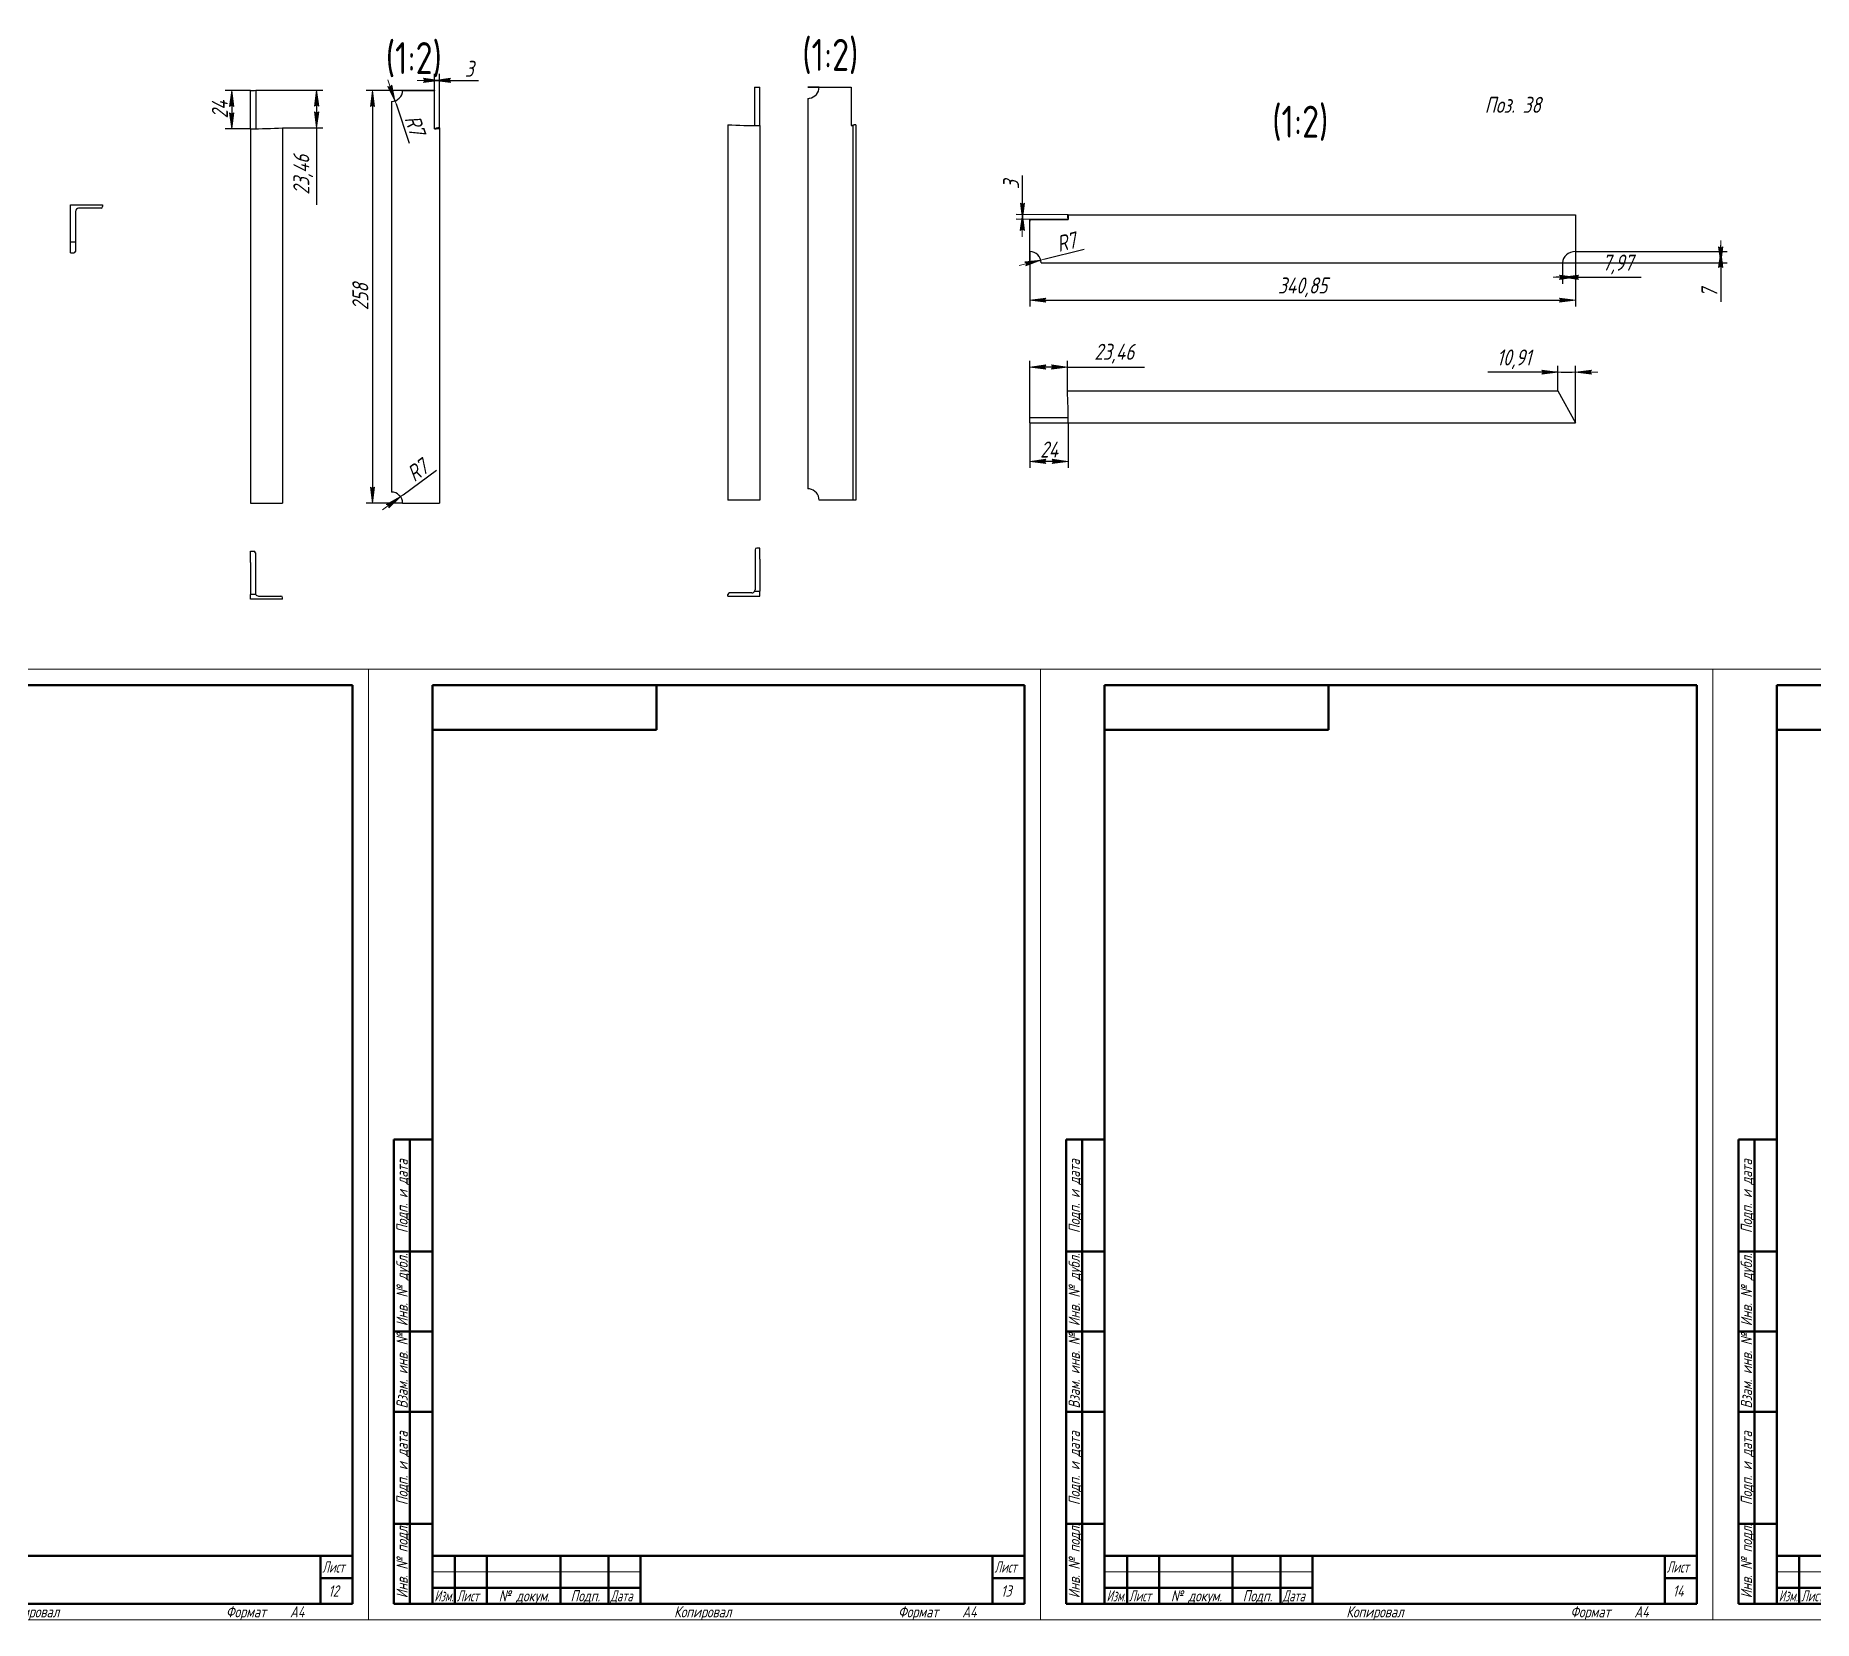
# Model space of a CAD drawing. Header units: millimetres. Extents: x 0 to 6300, y -537 to 1019.
# Drawn here: x 2626 to 3181, y 0 to 495 of the extents above; entities that cross this region are included whole.
import ezdxf

# ---------------------------------------------------------------- set-up
doc = ezdxf.new("R2010")
doc.units = ezdxf.units.MM
doc.linetypes.add('K5LT_BASIC', pattern=[0])
doc.linetypes.add('K5LT_THIN', pattern=[0])
doc.layers.add('Системный слой', color=7, linetype='Continuous')
doc.layers.add('Системный слой (1)', color=7, linetype='Continuous', true_color=0x909090)
doc.styles.add('KDIMTEXTSTYLE', font='GOST_AU.SHX', dxfattribs={"width": 0.96, "oblique": 15, "height": 5})
doc.styles.add('KTEXTSTYLE', font='GOST_AU.SHX', dxfattribs={"width": 0.96, "height": 5})
doc.dimstyles.new('KDIMSTYLE (0.50)', dxfattribs={"dimtxt": 5, "dimasz": 1, "dimexe": 2, "dimexo": 0, "dimgap": 1, "dimtad": 1, "dimlfac": 2, "dimtxsty": 'KDIMTEXTSTYLE', "dimsah": 1, "dimcen": 0, "dimdle": 1, "dimadec": 0, "dimazin": 0, "dimtfac": 0.667, "dimtmove": 0, "dimatfit": 3, "dimfxl": 1, "dimtvp": 1, "dimtolj": 1, "dimtzin": 0, "dimarcsym": 0})

# ---------------------------------------------------------------- blocks, each defined once
blk = doc.blocks.new('KDIMARROW_01')
at = {"layer": 'Системный слой'}
blk.add_hatch(color=0, dxfattribs=at).paths.add_polyline_path([(0, 0), (-5, 0.66), (-4.5, 0), (-5, -0.66)])
at = {"layer": 'Системный слой', "color": 0, "linetype": 'K5LT_THIN', "lineweight": 18}
for p, q in [((-4.5, 0), (-5, 0.66)), ((-5, 0.66), (0, 0)), ((0, 0), (-5, -0.66)), ((-5, -0.66), (-4.5, 0))]:
    blk.add_line(p, q, dxfattribs=at)
at = {"layer": 'Системный слой (1)', "color": 0, "linetype": 'K5LT_THIN', "lineweight": 18}
blk.add_line((0, 0), (-1, 0), dxfattribs=at)
blk = doc.blocks.new('D107')
at = {"color": 0, "lineweight": -2}
for p, q in [((2693.19, 477.81), (2685.29, 477.81)), ((2687.29, 476.81), (2687.29, 466.81)), ((2693.19, 465.81), (2685.29, 465.81))]:
    blk.add_line(p, q, dxfattribs=at)
at = {"layer": 'Defpoints', "color": 0}
for p in [(2693.19, 477.81), (2687.29, 465.81), (2693.19, 465.81)]:
    blk.add_point(p, dxfattribs=at)
at = {"color": 0, "lineweight": -2}
for p, rotation in [((2687.29, 477.81), 90), ((2687.29, 465.81), 270)]:
    blk.add_blockref('KDIMARROW_01', p, dxfattribs=dict(at, rotation=rotation))
at = {"color": 7, "insert": (2683.59, 471.81), "char_height": 5, "attachment_point": 5, "rotation": 90, "style": 'KDIMTEXTSTYLE'}
blk.add_mtext('\\A1;\\H5.0;\\W0.965;\\Q15;24', dxfattribs=at)
blk = doc.blocks.new('D108')
at = {"color": 0, "lineweight": -2}
for p, q in [((2694.82, 477.82), (2715.82, 477.82)), ((2713.82, 476.82), (2713.82, 467.09)), ((2703.19, 466.09), (2715.82, 466.09)), ((2713.82, 466.09), (2713.82, 442))]:
    blk.add_line(p, q, dxfattribs=at)
at = {"layer": 'Defpoints', "color": 0}
for p in [(2694.82, 477.82), (2703.19, 466.09), (2713.82, 466.09)]:
    blk.add_point(p, dxfattribs=at)
at = {"color": 0, "lineweight": -2}
for p, rotation in [((2713.82, 477.82), 90), ((2713.82, 466.09), 270)]:
    blk.add_blockref('KDIMARROW_01', p, dxfattribs=dict(at, rotation=rotation))
at = {"color": 7, "insert": (2709.63, 451.45), "char_height": 5, "attachment_point": 5, "rotation": 90, "style": 'KDIMTEXTSTYLE'}
blk.add_mtext('\\A1;\\H5.0;\\W0.965;\\Q15;23,46', dxfattribs=at)
blk = doc.blocks.new('D109')
at = {"color": 0, "lineweight": -2}
for p, q in [((2740.69, 477.81), (2729.29, 477.81)), ((2731.29, 476.81), (2731.29, 349.81)), ((2740.69, 348.81), (2729.29, 348.81))]:
    blk.add_line(p, q, dxfattribs=at)
at = {"layer": 'Defpoints', "color": 0}
for p in [(2740.69, 477.81), (2731.29, 348.81), (2740.69, 348.81)]:
    blk.add_point(p, dxfattribs=at)
at = {"color": 0, "lineweight": -2}
for p, rotation in [((2731.29, 477.81), 90), ((2731.29, 348.81), 270)]:
    blk.add_blockref('KDIMARROW_01', p, dxfattribs=dict(at, rotation=rotation))
at = {"color": 7, "insert": (2727.49, 413.31), "char_height": 5, "attachment_point": 5, "rotation": 90, "style": 'KDIMTEXTSTYLE'}
blk.add_mtext('\\A1;\\H5.0;\\W0.965;\\Q15;258', dxfattribs=at)
blk = doc.blocks.new('KDIMARROW_02')
at = {"layer": 'Системный слой'}
blk.add_hatch(color=0, dxfattribs=at).paths.add_polyline_path([(4.5, 0), (5, 0.66), (0, 0), (5, -0.66)])
at = {"layer": 'Системный слой', "color": 0, "linetype": 'K5LT_THIN', "lineweight": 18}
for p, q in [((5, 0.66), (0, 0)), ((0, 0), (5, -0.66)), ((0, 0), (7, 0)), ((4.5, 0), (5, 0.66)), ((5, -0.66), (4.5, 0))]:
    blk.add_line(p, q, dxfattribs=at)
at = {"layer": 'Системный слой (1)', "color": 0, "linetype": 'K5LT_THIN', "lineweight": 18}
blk.add_line((0, 0), (-1, 0), dxfattribs=at)
blk = doc.blocks.new('D110')
at = {"color": 0, "lineweight": -2}
for p, q in [((2737.19, 477.81), (2738.31, 474.5)), ((2738.63, 473.55), (2742.79, 461.28))]:
    blk.add_line(p, q, dxfattribs=at)
at = {"layer": 'Defpoints', "color": 0}
for p in [(2737.19, 477.81), (2738.31, 474.5)]:
    blk.add_point(p, dxfattribs=at)
at = {"color": 0, "lineweight": -2, "rotation": 108.7067044918255}
blk.add_blockref('KDIMARROW_02', (2738.31, 474.5), dxfattribs=at)
at = {"color": 7, "insert": (2744.54, 467.01), "char_height": 5, "attachment_point": 5, "rotation": 288.7067, "style": 'KDIMTEXTSTYLE'}
blk.add_mtext('\\A1;\\H5.0;\\W0.965;\\Q15;R7', dxfattribs=at)
blk = doc.blocks.new('D111')
at = {"color": 0, "lineweight": -2}
for p, q in [((2740.82, 351.46), (2751.28, 359.1)), ((2737.19, 348.81), (2740.02, 350.87))]:
    blk.add_line(p, q, dxfattribs=at)
at = {"layer": 'Defpoints', "color": 0}
for p in [(2740.02, 350.87), (2737.19, 348.81)]:
    blk.add_point(p, dxfattribs=at)
at = {"color": 0, "lineweight": -2, "rotation": 216.1289438408051}
blk.add_blockref('KDIMARROW_02', (2740.02, 350.87), dxfattribs=at)
at = {"color": 7, "insert": (2745.29, 359.06), "char_height": 5, "attachment_point": 5, "rotation": 36.1289, "style": 'KDIMTEXTSTYLE'}
blk.add_mtext('\\A1;\\H5.0;\\W0.965;\\Q15;R7', dxfattribs=at)
blk = doc.blocks.new('D112')
at = {"color": 0, "lineweight": -2}
for p, q in [((2749.69, 480.93), (2748.69, 480.93)), ((2750.69, 465.81), (2750.69, 482.93)), ((2752.19, 480.93), (2750.69, 480.93)), ((2752.19, 465.81), (2752.19, 482.93)), ((2752.19, 480.93), (2764.37, 480.93)), ((2753.19, 480.93), (2754.19, 480.93))]:
    blk.add_line(p, q, dxfattribs=at)
at = {"layer": 'Defpoints', "color": 0}
for p in [(2750.69, 480.93), (2750.69, 465.81), (2752.19, 465.81)]:
    blk.add_point(p, dxfattribs=at)
at = {"color": 0, "lineweight": -2, "rotation": 180}
blk.add_blockref('KDIMARROW_02', (2752.19, 480.93), dxfattribs=at)
at = {"color": 0, "lineweight": -2}
blk.add_blockref('KDIMARROW_02', (2750.69, 480.93), dxfattribs=at)
at = {"color": 7, "insert": (2761.48, 484.53), "char_height": 5, "attachment_point": 5, "style": 'KDIMTEXTSTYLE'}
blk.add_mtext('\\A1;\\H5.0;\\W0.965;\\Q15;3', dxfattribs=at)
blk = doc.blocks.new('D113')
at = {"color": 0, "lineweight": -2}
for p, q in [((2936.65, 375.59), (2936.65, 393.35)), ((2947.38, 391.35), (2937.65, 391.35)), ((2948.38, 383.96), (2948.38, 393.35)), ((2948.38, 391.35), (2972.47, 391.35))]:
    blk.add_line(p, q, dxfattribs=at)
at = {"layer": 'Defpoints', "color": 0}
for p in [(2936.65, 391.35), (2948.38, 383.96), (2936.65, 375.59)]:
    blk.add_point(p, dxfattribs=at)
at = {"color": 0, "lineweight": -2, "rotation": 180}
blk.add_blockref('KDIMARROW_01', (2936.65, 391.35), dxfattribs=at)
at = {"color": 0, "lineweight": -2}
blk.add_blockref('KDIMARROW_01', (2948.38, 391.35), dxfattribs=at)
at = {"color": 7, "insert": (2963.02, 395.54), "char_height": 5, "attachment_point": 5, "style": 'KDIMTEXTSTYLE'}
blk.add_mtext('\\A1;\\H5.0;\\W0.965;\\Q15;23,46', dxfattribs=at)
blk = doc.blocks.new('D114')
at = {"color": 0, "lineweight": -2}
for p, q in [((2936.66, 373.96), (2936.66, 359.9)), ((2948.66, 373.96), (2948.66, 359.9)), ((2947.66, 361.9), (2937.66, 361.9))]:
    blk.add_line(p, q, dxfattribs=at)
at = {"layer": 'Defpoints', "color": 0}
for p in [(2936.66, 373.96), (2948.66, 373.96), (2936.66, 361.9)]:
    blk.add_point(p, dxfattribs=at)
at = {"color": 0, "lineweight": -2, "rotation": 180}
blk.add_blockref('KDIMARROW_01', (2936.66, 361.9), dxfattribs=at)
at = {"color": 0, "lineweight": -2}
blk.add_blockref('KDIMARROW_01', (2948.66, 361.9), dxfattribs=at)
at = {"color": 7, "insert": (2942.66, 365.59), "char_height": 5, "attachment_point": 5, "style": 'KDIMTEXTSTYLE'}
blk.add_mtext('\\A1;\\H5.0;\\W0.965;\\Q15;24', dxfattribs=at)
blk = doc.blocks.new('D115')
at = {"color": 0, "lineweight": -2}
for p, q in [((3101.63, 389.77), (3079.76, 389.77)), ((3101.63, 383.96), (3101.63, 391.77)), ((3102.63, 389.77), (3106.09, 389.77)), ((3107.09, 373.96), (3107.09, 391.77))]:
    blk.add_line(p, q, dxfattribs=at)
at = {"layer": 'Defpoints', "color": 0}
for p in [(3107.09, 389.77), (3101.63, 383.96), (3107.09, 373.96)]:
    blk.add_point(p, dxfattribs=at)
at = {"color": 0, "lineweight": -2, "rotation": 180}
blk.add_blockref('KDIMARROW_02', (3101.63, 389.77), dxfattribs=at)
at = {"color": 0, "lineweight": -2}
blk.add_blockref('KDIMARROW_02', (3107.09, 389.77), dxfattribs=at)
at = {"color": 7, "insert": (3087.88, 393.77), "char_height": 5, "attachment_point": 5, "style": 'KDIMTEXTSTYLE'}
blk.add_mtext('\\A1;\\H5.0;\\W0.965;\\Q15;10,91', dxfattribs=at)
blk = doc.blocks.new('D116')
at = {"color": 0, "lineweight": -2}
for p, q in [((2936.66, 427.45), (2936.66, 410.26)), ((3107.09, 427.45), (3107.09, 410.26)), ((2937.66, 412.26), (3106.09, 412.26))]:
    blk.add_line(p, q, dxfattribs=at)
at = {"layer": 'Defpoints', "color": 0}
for p in [(2936.66, 427.45), (3107.09, 427.45), (3107.09, 412.26)]:
    blk.add_point(p, dxfattribs=at)
at = {"color": 0, "lineweight": -2, "rotation": 180}
blk.add_blockref('KDIMARROW_01', (2936.66, 412.26), dxfattribs=at)
at = {"color": 0, "lineweight": -2}
blk.add_blockref('KDIMARROW_01', (3107.09, 412.26), dxfattribs=at)
at = {"color": 7, "insert": (3021.87, 416.26), "char_height": 5, "attachment_point": 5, "style": 'KDIMTEXTSTYLE'}
blk.add_mtext('\\A1;\\H5.0;\\W0.965;\\Q15;340,85', dxfattribs=at)
blk = doc.blocks.new('D117')
at = {"color": 0, "lineweight": -2}
for p, q in [((2934.33, 439.02), (2934.39, 451.2)), ((2948.66, 438.95), (2932.33, 439.03)), ((2934.33, 439.02), (2934.33, 437.52)), ((2934.34, 440.02), (2934.34, 441.02)), ((2948.65, 437.45), (2932.33, 437.53)), ((2934.32, 436.52), (2934.32, 435.52))]:
    blk.add_line(p, q, dxfattribs=at)
at = {"layer": 'Defpoints', "color": 0}
for p in [(2948.66, 438.95), (2934.33, 437.52), (2948.65, 437.45)]:
    blk.add_point(p, dxfattribs=at)
at = {"color": 0, "lineweight": -2}
for p, rotation in [((2934.33, 437.52), 89.7182793045676), ((2934.33, 439.02), 269.7182793045675)]:
    blk.add_blockref('KDIMARROW_02', p, dxfattribs=dict(at, rotation=rotation))
at = {"color": 7, "insert": (2930.78, 448.33), "char_height": 5, "attachment_point": 5, "rotation": 89.7183, "style": 'KDIMTEXTSTYLE'}
blk.add_mtext('\\A1;\\H5.0;\\W0.965;\\Q15;3', dxfattribs=at)
blk = doc.blocks.new('D118')
at = {"color": 0, "lineweight": -2}
for p, q in [((2941.02, 425.05), (2953.58, 428.21)), ((2936.66, 423.95), (2940.05, 424.8))]:
    blk.add_line(p, q, dxfattribs=at)
at = {"layer": 'Defpoints', "color": 0}
for p in [(2936.66, 423.95), (2940.05, 424.8)]:
    blk.add_point(p, dxfattribs=at)
at = {"color": 0, "lineweight": -2, "rotation": 194.1428230196118}
blk.add_blockref('KDIMARROW_02', (2940.05, 424.8), dxfattribs=at)
at = {"color": 7, "insert": (2948.01, 430.42), "char_height": 5, "attachment_point": 5, "rotation": 14.1428, "style": 'KDIMTEXTSTYLE'}
blk.add_mtext('\\A1;\\H5.0;\\W0.965;\\Q15;R7', dxfattribs=at)
blk = doc.blocks.new('D119')
at = {"color": 0, "lineweight": -2}
for p, q in [((3103.1, 423.95), (3103.1, 417.41)), ((3107.09, 423.95), (3107.09, 417.41)), ((3102.1, 419.41), (3101.1, 419.41)), ((3103.1, 419.41), (3107.09, 419.41)), ((3107.09, 419.41), (3127.67, 419.41)), ((3108.09, 419.41), (3109.09, 419.41))]:
    blk.add_line(p, q, dxfattribs=at)
at = {"layer": 'Defpoints', "color": 0}
for p in [(3103.1, 423.95), (3107.09, 423.95), (3107.09, 419.41)]:
    blk.add_point(p, dxfattribs=at)
at = {"color": 0, "lineweight": -2, "rotation": 180}
blk.add_blockref('KDIMARROW_02', (3107.09, 419.41), dxfattribs=at)
at = {"color": 0, "lineweight": -2}
blk.add_blockref('KDIMARROW_02', (3103.1, 419.41), dxfattribs=at)
at = {"color": 7, "insert": (3120.27, 423.41), "char_height": 5, "attachment_point": 5, "style": 'KDIMTEXTSTYLE'}
blk.add_mtext('\\A1;\\H5.0;\\W0.965;\\Q15;7,97', dxfattribs=at)
blk = doc.blocks.new('D120')
at = {"color": 0, "lineweight": -2}
for p, q in [((3152.47, 428.45), (3152.47, 429.45)), ((3103.1, 423.95), (3154.47, 423.95)), ((3107.09, 427.45), (3154.47, 427.45)), ((3152.47, 427.45), (3152.47, 423.95)), ((3152.47, 423.95), (3152.47, 411.69)), ((3152.47, 422.95), (3152.47, 421.95))]:
    blk.add_line(p, q, dxfattribs=at)
at = {"layer": 'Defpoints', "color": 0}
for p in [(3103.1, 423.95), (3107.09, 427.45), (3152.47, 423.95)]:
    blk.add_point(p, dxfattribs=at)
at = {"color": 0, "lineweight": -2}
for p, rotation in [((3152.47, 423.95), 90), ((3152.47, 427.45), 270)]:
    blk.add_blockref('KDIMARROW_02', p, dxfattribs=dict(at, rotation=rotation))
at = {"color": 7, "insert": (3148.97, 414.45), "char_height": 5, "attachment_point": 5, "rotation": 90, "style": 'KDIMTEXTSTYLE'}
blk.add_mtext('\\A1;\\H5.0;\\W0.965;\\Q15;7', dxfattribs=at)
blk = doc.blocks.new('U15')
at = {"color": 7, "linetype": 'K5LT_THIN', "lineweight": 18}
for p, q in [((2520, 0), (2520, 297)), ((2520, 297), (2730, 297)), ((2730, 297), (2730, 0)), ((2540, 15), (2605, 15)), ((2730, 0), (2520, 0))]:
    blk.add_line(p, q, dxfattribs=at)
at = {"color": 5, "linetype": 'K5LT_BASIC', "lineweight": 60, "true_color": 0x0000ff}
for p, q in [((2540, 5), (2540, 292)), ((2540, 292), (2725, 292)), ((2610, 292), (2610, 278)), ((2725, 292), (2725, 5)), ((2610, 278), (2540, 278)), ((2528, 5), (2528, 150)), ((2540, 150), (2528, 150)), ((2533, 5), (2533, 150)), ((2540, 115), (2528, 115)), ((2540, 90), (2528, 90)), ((2540, 65), (2528, 65)), ((2540, 30), (2528, 30)), ((2540, 20), (2725, 20)), ((2540, 5), (2540, 20)), ((2547, 5), (2547, 20)), ((2557, 5), (2557, 20)), ((2580, 5), (2580, 20)), ((2595, 5), (2595, 20)), ((2605, 5), (2605, 20)), ((2715, 5), (2715, 20)), ((2715, 13), (2725, 13)), ((2540, 10), (2547, 10)), ((2547, 10), (2557, 10)), ((2557, 10), (2580, 10)), ((2580, 10), (2595, 10)), ((2595, 10), (2605, 10)), ((2540, 5), (2528, 5)), ((2725, 5), (2540, 5))]:
    blk.add_line(p, q, dxfattribs=at)
at = {"color": 7, "char_height": 2.5, "attachment_point": 1, "rotation": 90, "style": 'KTEXTSTYLE'}
for s, insert in [('\\H3.5;\\W0.965;\\Q15;\\Q15;Подп. и дата', (2528.77, 120.8)), ('\\H3.5;\\W0.965;\\Q15;\\Q15;Инв. № дубл.', (2528.77, 91.71)), ('\\H3.5;\\W0.965;\\Q15;\\Q15;Взам. инв. №', (2528.77, 65.98)), ('\\H3.5;\\W0.965;\\Q15;\\Q15;Подп. и дата', (2528.77, 35.8)), ('\\H3.5;\\W0.965;\\Q15;\\Q15;Инв. № подл.', (2528.77, 6.71))]:
    blk.add_mtext(s, dxfattribs=dict(at, insert=insert))
at = {"color": 7, "char_height": 2.5, "attachment_point": 1, "style": 'KTEXTSTYLE'}
for s, insert in [('\\H3.5;\\W0.965;\\Q15;\\Q15;\\W0.816;Лист', (2715.6, 18.23)), ('\\H3.5;\\W0.965;\\Q15;\\Q15;\\W0.797;Изм.', (2540.61, 9.23)), ('\\H3.5;\\W0.965;\\Q15;\\Q15;\\W0.816;Лист', (2547.6, 9.23)), ('\\H3.5;\\W0.965;\\Q15;\\Q15;№ докум.', (2560.72, 9.23)), ('\\H3.5;\\W0.965;\\Q15;\\Q15;Подп.', (2583.15, 9.23)), ('\\H3.5;\\W0.965;\\Q15;\\Q15;\\W0.816;Дата', (2595.6, 9.23)), ('\\H3.5;\\W0.965;\\Q15;\\Q15;12', (2717.51, 10.73)), ('\\H3.5;\\W0.965;\\Q15;\\Q15;Копировал', (2615.5, 4.23)), ('\\H3.5;\\W0.965;\\Q15;\\Q15;Формат', (2685.5, 4.23)), ('\\H3.5;\\W0.965;\\Q15;\\Q15;A4', (2705.5, 4.23))]:
    blk.add_mtext(s, dxfattribs=dict(at, insert=insert))
blk = doc.blocks.new('U16')
at = {"color": 7, "linetype": 'K5LT_THIN', "lineweight": 18}
for p, q in [((2730, 0), (2730, 297)), ((2730, 297), (2940, 297)), ((2940, 297), (2940, 0)), ((2750, 15), (2815, 15)), ((2940, 0), (2730, 0))]:
    blk.add_line(p, q, dxfattribs=at)
at = {"color": 5, "linetype": 'K5LT_BASIC', "lineweight": 60, "true_color": 0x0000ff}
for p, q in [((2750, 5), (2750, 292)), ((2750, 292), (2935, 292)), ((2820, 292), (2820, 278)), ((2935, 292), (2935, 5)), ((2820, 278), (2750, 278)), ((2738, 5), (2738, 150)), ((2750, 150), (2738, 150)), ((2743, 5), (2743, 150)), ((2750, 115), (2738, 115)), ((2750, 90), (2738, 90)), ((2750, 65), (2738, 65)), ((2750, 30), (2738, 30)), ((2750, 20), (2935, 20)), ((2750, 5), (2750, 20)), ((2757, 5), (2757, 20)), ((2767, 5), (2767, 20)), ((2790, 5), (2790, 20)), ((2805, 5), (2805, 20)), ((2815, 5), (2815, 20)), ((2925, 5), (2925, 20)), ((2925, 13), (2935, 13)), ((2750, 10), (2757, 10)), ((2757, 10), (2767, 10)), ((2767, 10), (2790, 10)), ((2790, 10), (2805, 10)), ((2805, 10), (2815, 10)), ((2750, 5), (2738, 5)), ((2935, 5), (2750, 5))]:
    blk.add_line(p, q, dxfattribs=at)
at = {"color": 7, "char_height": 2.5, "attachment_point": 1, "rotation": 90, "style": 'KTEXTSTYLE'}
for s, insert in [('\\H3.5;\\W0.965;\\Q15;\\Q15;Подп. и дата', (2738.77, 120.8)), ('\\H3.5;\\W0.965;\\Q15;\\Q15;Инв. № дубл.', (2738.77, 91.71)), ('\\H3.5;\\W0.965;\\Q15;\\Q15;Взам. инв. №', (2738.77, 65.98)), ('\\H3.5;\\W0.965;\\Q15;\\Q15;Подп. и дата', (2738.77, 35.8)), ('\\H3.5;\\W0.965;\\Q15;\\Q15;Инв. № подл.', (2738.77, 6.71))]:
    blk.add_mtext(s, dxfattribs=dict(at, insert=insert))
at = {"color": 7, "char_height": 2.5, "attachment_point": 1, "style": 'KTEXTSTYLE'}
for s, insert in [('\\H3.5;\\W0.965;\\Q15;\\Q15;\\W0.816;Лист', (2925.6, 18.23)), ('\\H3.5;\\W0.965;\\Q15;\\Q15;\\W0.797;Изм.', (2750.61, 9.23)), ('\\H3.5;\\W0.965;\\Q15;\\Q15;\\W0.816;Лист', (2757.6, 9.23)), ('\\H3.5;\\W0.965;\\Q15;\\Q15;№ докум.', (2770.72, 9.23)), ('\\H3.5;\\W0.965;\\Q15;\\Q15;Подп.', (2793.15, 9.23)), ('\\H3.5;\\W0.965;\\Q15;\\Q15;\\W0.816;Дата', (2805.6, 9.23)), ('\\H3.5;\\W0.965;\\Q15;\\Q15;13', (2927.65, 10.73)), ('\\H3.5;\\W0.965;\\Q15;\\Q15;Копировал', (2825.5, 4.23)), ('\\H3.5;\\W0.965;\\Q15;\\Q15;Формат', (2895.5, 4.23)), ('\\H3.5;\\W0.965;\\Q15;\\Q15;A4', (2915.5, 4.23))]:
    blk.add_mtext(s, dxfattribs=dict(at, insert=insert))
blk = doc.blocks.new('U17')
at = {"color": 7, "linetype": 'K5LT_THIN', "lineweight": 18}
for p, q in [((2940, 0), (2940, 297)), ((2940, 297), (3150, 297)), ((3150, 297), (3150, 0)), ((2960, 15), (3025, 15)), ((3150, 0), (2940, 0))]:
    blk.add_line(p, q, dxfattribs=at)
at = {"color": 5, "linetype": 'K5LT_BASIC', "lineweight": 60, "true_color": 0x0000ff}
for p, q in [((2960, 5), (2960, 292)), ((2960, 292), (3145, 292)), ((3030, 292), (3030, 278)), ((3145, 292), (3145, 5)), ((3030, 278), (2960, 278)), ((2948, 5), (2948, 150)), ((2960, 150), (2948, 150)), ((2953, 5), (2953, 150)), ((2960, 115), (2948, 115)), ((2960, 90), (2948, 90)), ((2960, 65), (2948, 65)), ((2960, 30), (2948, 30)), ((2960, 20), (3145, 20)), ((2960, 5), (2960, 20)), ((2967, 5), (2967, 20)), ((2977, 5), (2977, 20)), ((3000, 5), (3000, 20)), ((3015, 5), (3015, 20)), ((3025, 5), (3025, 20)), ((3135, 5), (3135, 20)), ((3135, 13), (3145, 13)), ((2960, 10), (2967, 10)), ((2967, 10), (2977, 10)), ((2977, 10), (3000, 10)), ((3000, 10), (3015, 10)), ((3015, 10), (3025, 10)), ((2960, 5), (2948, 5)), ((3145, 5), (2960, 5))]:
    blk.add_line(p, q, dxfattribs=at)
at = {"color": 7, "char_height": 2.5, "attachment_point": 1, "rotation": 90, "style": 'KTEXTSTYLE'}
for s, insert in [('\\H3.5;\\W0.965;\\Q15;\\Q15;Подп. и дата', (2948.77, 120.8)), ('\\H3.5;\\W0.965;\\Q15;\\Q15;Инв. № дубл.', (2948.77, 91.71)), ('\\H3.5;\\W0.965;\\Q15;\\Q15;Взам. инв. №', (2948.77, 65.98)), ('\\H3.5;\\W0.965;\\Q15;\\Q15;Подп. и дата', (2948.77, 35.8)), ('\\H3.5;\\W0.965;\\Q15;\\Q15;Инв. № подл.', (2948.77, 6.71))]:
    blk.add_mtext(s, dxfattribs=dict(at, insert=insert))
at = {"color": 7, "char_height": 2.5, "attachment_point": 1, "style": 'KTEXTSTYLE'}
for s, insert in [('\\H3.5;\\W0.965;\\Q15;\\Q15;\\W0.816;Лист', (3135.6, 18.23)), ('\\H3.5;\\W0.965;\\Q15;\\Q15;\\W0.797;Изм.', (2960.61, 9.23)), ('\\H3.5;\\W0.965;\\Q15;\\Q15;\\W0.816;Лист', (2967.6, 9.23)), ('\\H3.5;\\W0.965;\\Q15;\\Q15;№ докум.', (2980.72, 9.23)), ('\\H3.5;\\W0.965;\\Q15;\\Q15;Подп.', (3003.15, 9.23)), ('\\H3.5;\\W0.965;\\Q15;\\Q15;\\W0.816;Дата', (3015.6, 9.23)), ('\\H3.5;\\W0.965;\\Q15;\\Q15;14', (3137.51, 10.73)), ('\\H3.5;\\W0.965;\\Q15;\\Q15;Копировал', (3035.5, 4.23)), ('\\H3.5;\\W0.965;\\Q15;\\Q15;Формат', (3105.5, 4.23)), ('\\H3.5;\\W0.965;\\Q15;\\Q15;A4', (3125.5, 4.23))]:
    blk.add_mtext(s, dxfattribs=dict(at, insert=insert))
blk = doc.blocks.new('U18')
at = {"color": 7, "linetype": 'K5LT_THIN', "lineweight": 18}
for p, q in [((3150, 0), (3150, 297)), ((3150, 297), (3360, 297)), ((3360, 297), (3360, 0)), ((3170, 15), (3235, 15)), ((3360, 0), (3150, 0))]:
    blk.add_line(p, q, dxfattribs=at)
at = {"color": 5, "linetype": 'K5LT_BASIC', "lineweight": 60, "true_color": 0x0000ff}
for p, q in [((3170, 5), (3170, 292)), ((3170, 292), (3355, 292)), ((3240, 292), (3240, 278)), ((3355, 292), (3355, 5)), ((3240, 278), (3170, 278)), ((3158, 5), (3158, 150)), ((3170, 150), (3158, 150)), ((3163, 5), (3163, 150)), ((3170, 115), (3158, 115)), ((3170, 90), (3158, 90)), ((3170, 65), (3158, 65)), ((3170, 30), (3158, 30)), ((3170, 20), (3355, 20)), ((3170, 5), (3170, 20)), ((3177, 5), (3177, 20)), ((3187, 5), (3187, 20)), ((3210, 5), (3210, 20)), ((3225, 5), (3225, 20)), ((3235, 5), (3235, 20)), ((3345, 5), (3345, 20)), ((3345, 13), (3355, 13)), ((3170, 10), (3177, 10)), ((3177, 10), (3187, 10)), ((3187, 10), (3210, 10)), ((3210, 10), (3225, 10)), ((3225, 10), (3235, 10)), ((3170, 5), (3158, 5)), ((3355, 5), (3170, 5))]:
    blk.add_line(p, q, dxfattribs=at)
at = {"color": 7, "char_height": 2.5, "attachment_point": 1, "rotation": 90, "style": 'KTEXTSTYLE'}
for s, insert in [('\\H3.5;\\W0.965;\\Q15;\\Q15;Подп. и дата', (3158.77, 120.8)), ('\\H3.5;\\W0.965;\\Q15;\\Q15;Инв. № дубл.', (3158.77, 91.71)), ('\\H3.5;\\W0.965;\\Q15;\\Q15;Взам. инв. №', (3158.77, 65.98)), ('\\H3.5;\\W0.965;\\Q15;\\Q15;Подп. и дата', (3158.77, 35.8)), ('\\H3.5;\\W0.965;\\Q15;\\Q15;Инв. № подл.', (3158.77, 6.71))]:
    blk.add_mtext(s, dxfattribs=dict(at, insert=insert))
at = {"color": 7, "char_height": 2.5, "attachment_point": 1, "style": 'KTEXTSTYLE'}
for s, insert in [('\\H3.5;\\W0.965;\\Q15;\\Q15;\\W0.816;Лист', (3345.6, 18.23)), ('\\H3.5;\\W0.965;\\Q15;\\Q15;\\W0.797;Изм.', (3170.61, 9.23)), ('\\H3.5;\\W0.965;\\Q15;\\Q15;\\W0.816;Лист', (3177.6, 9.23)), ('\\H3.5;\\W0.965;\\Q15;\\Q15;№ докум.', (3190.72, 9.23)), ('\\H3.5;\\W0.965;\\Q15;\\Q15;Подп.', (3213.15, 9.23)), ('\\H3.5;\\W0.965;\\Q15;\\Q15;\\W0.816;Дата', (3225.6, 9.23)), ('\\H3.5;\\W0.965;\\Q15;\\Q15;15', (3347.65, 10.73)), ('\\H3.5;\\W0.965;\\Q15;\\Q15;Копировал', (3245.5, 4.23)), ('\\H3.5;\\W0.965;\\Q15;\\Q15;Формат', (3315.5, 4.23)), ('\\H3.5;\\W0.965;\\Q15;\\Q15;A4', (3335.5, 4.23))]:
    blk.add_mtext(s, dxfattribs=dict(at, insert=insert))

msp = doc.modelspace()

# ---------------------------------------------------------------- linework, layer by layer
at = {"color": 3}
for p, q in [((2693.1882, 465.8102), (2693.1882, 477.8102)), ((2694.8221, 477.8181), (2694.8221, 465.8175)), ((2737.1882, 477.8102), (2737.1882, 477.8131)), ((2740.6882, 477.8102), (2737.1882, 477.8102)), ((2737.6882, 477.8168), (2750.1882, 477.8168)), ((2740.6882, 477.8102), (2750.6882, 477.8102)), ((2750.6882, 477.8181), (2750.6882, 477.8102)), ((2750.6882, 465.8102), (2750.6882, 477.8102)), ((2850.6711, 478.8141), (2850.6711, 466.8136)), ((2852.305, 466.8062), (2852.305, 478.8062)), ((2867.305, 478.8092), (2867.305, 478.8062)), ((2867.805, 478.8062), (2867.305, 478.8062)), ((2867.805, 478.8129), (2880.305, 478.8129)), ((2870.805, 478.8062), (2867.805, 478.8062)), ((2880.805, 478.8141), (2880.805, 466.8136)), ((2737.1882, 474.3102), (2737.1882, 352.3102)), ((2867.305, 475.3062), (2867.305, 353.3062)), ((2842.305, 467.0827), (2842.305, 349.8062)), ((2852.305, 466.8062), (2852.305, 349.8062)), ((2881.305, 467.0557), (2881.305, 349.8062)), ((2882.305, 467.0827), (2881.805, 467.0827)), ((2882.305, 467.0827), (2882.305, 349.8062)), ((2693.1882, 465.8102), (2693.1882, 348.8102)), ((2703.1882, 466.0866), (2703.1882, 348.8102)), ((2752.1882, 465.8102), (2750.6882, 465.8102)), ((2751.1882, 465.8274), (2751.1882, 466.0597)), ((2752.1882, 466.0866), (2751.6882, 466.0866)), ((2752.1882, 466.0866), (2752.1882, 465.8102)), ((2752.1882, 465.8102), (2752.1882, 348.8102)), ((2636.9771, 430.5046), (2636.9771, 442.0046)), ((2636.9771, 442.0046), (2646.9771, 442.0046)), ((2638.4771, 440.0046), (2638.4771, 430.5046)), ((2646.4771, 441.0046), (2639.4771, 441.0046)), ((2646.9771, 442.0046), (2646.9771, 441.5046)), ((2948.3824, 438.9487), (2948.3824, 438.4487)), ((2948.3824, 438.9487), (2948.6588, 438.9487)), ((2948.6588, 438.9487), (3107.0852, 438.9487)), ((2948.6588, 438.9487), (2948.6588, 437.4487)), ((3107.0852, 438.9487), (3107.0852, 427.4487)), ((2936.6509, 437.4487), (2936.6588, 437.4487)), ((2936.6522, 424.4487), (2936.6522, 436.9487)), ((2936.6588, 437.4487), (2948.6588, 437.4487)), ((2936.6588, 427.4487), (2936.6588, 437.4487)), ((2948.4094, 437.9487), (2948.6416, 437.9487)), ((2636.9771, 430.5046), (2638.4771, 430.5046)), ((2636.9771, 427.0046), (2636.9771, 430.5046)), ((2638.4771, 430.5046), (2638.4771, 427.5046)), ((2636.9771, 427.0046), (2637.9771, 427.0046)), ((2936.6559, 423.9487), (2936.6588, 423.9487)), ((2936.6588, 423.9487), (2936.6588, 427.4487)), ((2940.1588, 423.9487), (3103.0986, 423.9487)), ((2948.3824, 383.9592), (3101.6322, 383.9592)), ((3101.6322, 383.9592), (3107.0852, 373.9592)), ((2936.6509, 375.5931), (2948.6515, 375.5931)), ((2936.6588, 373.9592), (2948.6588, 373.9592)), ((2948.6588, 373.9592), (3107.0852, 373.9592)), ((2693.1882, 348.8102), (2703.1882, 348.8102)), ((2740.6882, 348.8102), (2752.1882, 348.8102)), ((2852.305, 349.8062), (2842.305, 349.8062)), ((2880.305, 349.8062), (2870.805, 349.8062)), ((2881.305, 349.8062), (2880.305, 349.8062)), ((2881.805, 349.8062), (2881.305, 349.8062)), ((2882.305, 349.8062), (2881.805, 349.8062)), ((2693.1882, 333.8102), (2694.1882, 333.8102)), ((2693.1882, 330.3102), (2693.1882, 333.8102)), ((2694.6882, 333.3102), (2694.6882, 320.8102)), ((2850.805, 334.3062), (2850.805, 321.8062)), ((2852.305, 334.8062), (2851.305, 334.8062)), ((2852.305, 331.3062), (2852.305, 334.8062)), ((2693.1882, 330.3102), (2693.1882, 320.3102)), ((2852.305, 331.3062), (2852.305, 321.3062)), ((2693.1882, 318.8102), (2693.1882, 320.3102)), ((2694.8221, 320.3102), (2693.1882, 320.3102)), ((2703.1882, 318.8102), (2693.1882, 318.8102)), ((2695.6882, 319.8102), (2702.6882, 319.8102)), ((2703.1882, 318.8102), (2703.1882, 319.3102)), ((2842.305, 319.8062), (2842.305, 320.3062)), ((2842.305, 319.8062), (2852.305, 319.8062)), ((2849.805, 320.8062), (2842.805, 320.8062)), ((2850.6711, 321.3062), (2852.305, 321.3062)), ((2852.305, 319.8062), (2852.305, 321.3062))]:
    msp.add_line(p, q, dxfattribs=at)
for centre, radius, start, end in [((2693.1882, 646.8102), 169, 270, 270.553972), ((2737.1882, 477.8102), 3.5, 270, 0), ((2852.305, 647.8062), 169, 269.446028, 270), ((2867.305, 478.8062), 3.5, 278.213211, 0), ((2867.305, 478.8062), 3.5, 270, 278.213211), ((2852.305, 647.8062), 181, 266.832875, 270), ((2693.1882, 646.8102), 181, 270, 273.167125), ((2639.4771, 440.0046), 1, 90, 180), ((2646.4771, 441.5046), 0.5, 270, 0), ((2637.9771, 427.5046), 0.5, 270, 0), ((2936.6588, 423.9487), 3.5, 0, 90), ((2767.6588, 373.9592), 181, 0, 3.167125), ((2767.6588, 373.9592), 169, 0, 0.553972), ((2737.1882, 348.8102), 3.5, 0, 90), ((2867.305, 349.8062), 3.5, 81.786789, 90), ((2867.305, 349.8062), 3.5, 0, 81.786789), ((2694.1882, 333.3102), 0.5, 0, 90), ((2851.305, 334.3062), 0.5, 90, 180), ((2695.6882, 320.8102), 1, 180, 209.995252), ((2695.6882, 320.8102), 1, 210, 270), ((2702.6882, 319.3102), 0.5, 0, 90), ((2842.805, 320.3062), 0.5, 90, 180), ((2849.805, 321.8062), 1, 270, 330), ((2849.805, 321.8062), 1, 330.004748, 0)]:
    msp.add_arc(centre, radius, start, end, dxfattribs=at)
msp.add_ellipse((3107.0852, 423.9487), major_axis=(-3.9866, 0), ratio=0.87795186, start_param=4.71238898, end_param=6.28318531, dxfattribs=at)
for points, knots in [([(2737.1882, 477.8131), (2737.1882, 477.8134), (2737.1977, 477.8139), (2737.2369, 477.8146), (2737.2956, 477.8153), (2737.4052, 477.8162), (2737.5438, 477.8167), (2737.6564, 477.8168), (2737.6882, 477.8168)], [0, 0, 0, 0, 1.41301345, 2.63478319, 3.88442963, 5.14599093, 7.9191637, 9, 9, 9, 9]), ([(2750.1882, 477.8168), (2750.315, 477.8168), (2750.4869, 477.8171), (2750.6446, 477.8178), (2750.6882, 477.8181)], [0, 0, 0, 0, 3.5711332, 5, 5, 5, 5]), ([(2867.305, 478.8092), (2867.305, 478.8094), (2867.3145, 478.8099), (2867.3538, 478.8106), (2867.4125, 478.8113), (2867.5221, 478.8122), (2867.6607, 478.8128), (2867.7733, 478.8129), (2867.805, 478.8129)], [0, 0, 0, 0, 1.41301345, 2.63478319, 3.88442963, 5.14599093, 7.9191637, 9, 9, 9, 9]), ([(2880.305, 478.8129), (2880.4318, 478.8129), (2880.6038, 478.8132), (2880.7614, 478.8139), (2880.805, 478.8141)], [0, 0, 0, 0, 3.5711332, 5, 5, 5, 5]), ([(2880.805, 466.8136), (2880.8581, 466.8139), (2880.9417, 466.8144), (2881.0289, 466.8152), (2881.0853, 466.8159), (2881.1468, 466.8168), (2881.2033, 466.8179), (2881.2495, 466.8192), (2881.2911, 466.8209), (2881.305, 466.8224), (2881.305, 466.8235)], [0, 0, 0, 0, 1.88379715, 3.2062606, 3.84273364, 4.62972943, 6.42097891, 7.38239103, 8.49675674, 11, 11, 11, 11]), ([(2881.305, 467.0557), (2881.305, 467.0579), (2881.3146, 467.0619), (2881.3539, 467.0676), (2881.4127, 467.0726), (2881.5223, 467.0785), (2881.6609, 467.0821), (2881.7734, 467.0827), (2881.805, 467.0827)], [0, 0, 0, 0, 1.4158104, 2.63955244, 3.89059104, 5.1527855, 7.92346699, 9, 9, 9, 9]), ([(2750.6882, 465.8175), (2750.7412, 465.8178), (2750.8248, 465.8184), (2750.912, 465.8192), (2750.9685, 465.8199), (2751.03, 465.8207), (2751.0865, 465.8218), (2751.1326, 465.8231), (2751.1743, 465.8248), (2751.1882, 465.8263), (2751.1882, 465.8274)], [0, 0, 0, 0, 1.88379715, 3.2062606, 3.84273364, 4.62972943, 6.42097891, 7.38239103, 8.49675674, 11, 11, 11, 11]), ([(2751.1882, 466.0597), (2751.1882, 466.0618), (2751.1977, 466.0659), (2751.237, 466.0716), (2751.2959, 466.0766), (2751.4055, 466.0825), (2751.544, 466.086), (2751.6565, 466.0866), (2751.6882, 466.0866)], [0, 0, 0, 0, 1.4158104, 2.63955244, 3.89059104, 5.1527855, 7.92346699, 9, 9, 9, 9]), ([(2948.3824, 438.4487), (2948.3824, 438.3721), (2948.3839, 438.2544), (2948.3886, 438.1243), (2948.3934, 438.0424), (2948.3996, 437.9763), (2948.4052, 437.951), (2948.4087, 437.9487), (2948.4094, 437.9487)], [0, 0, 0, 0, 2.62971954, 4.05459237, 5.3200879, 6.72550218, 8.59990134, 9, 9, 9, 9]), ([(2948.6416, 437.9487), (2948.6423, 437.9487), (2948.6437, 437.9399), (2948.6453, 437.9093), (2948.6468, 437.8629), (2948.6478, 437.8156), (2948.6488, 437.7556), (2948.6495, 437.7026), (2948.6505, 437.6043), (2948.6511, 437.5137), (2948.6515, 437.4487)], [0, 0, 0, 0, 1.67475733, 3.32802394, 4.09705562, 5.9246676, 6.52491038, 7.47180942, 8.65115887, 11, 11, 11, 11]), ([(2936.6522, 424.4487), (2936.6522, 424.372), (2936.6524, 424.2542), (2936.6532, 424.124), (2936.6539, 424.0421), (2936.6547, 423.9762), (2936.6554, 423.951), (2936.6558, 423.9487), (2936.6559, 423.9487)], [0, 0, 0, 0, 2.63460007, 4.06096006, 5.32687341, 6.73152605, 8.60175193, 9, 9, 9, 9])]:
    msp.add_open_spline(points, degree=3, knots=knots, dxfattribs=at)
msp.add_open_spline([(2936.6509, 437.4487), (2936.6518, 437.2975), (2936.6522, 437.1244), (2936.6522, 436.9487)], degree=3, dxfattribs=at)

# ---------------------------------------------------------------- block references
for name in ['U15', 'U16', 'U17', 'U18']:
    msp.add_blockref(name, (0, 0))

# ---------------------------------------------------------------- texts
at = {"color": 7, "char_height": 2.5, "attachment_point": 1, "style": 'KTEXTSTYLE'}
for s, insert in [('\\H3.5;\\W0.965;\\Q15;\\Q0;\\H10.00;{\\c16711680;(1:2)}', (2865.5446, 493.8833)), ('\\H3.5;\\W0.965;\\Q15;\\Q0;\\H10.00;{\\c16711680;(1:2)}', (2735.4277, 492.8872)), ('\\H3.5;\\W0.965;\\Q15;\\Q0;\\H10.00;{\\c16711680;(1:2)}', (3012.3683, 473.016)), ('\\H3.5;\\W0.965;\\Q15;\\Q15;\\H5.00;Поз. 38', (3078.756, 475.7805))]:
    msp.add_mtext(s, dxfattribs=dict(at, insert=insert))

# ---------------------------------------------------------------- dimensions: what is measured, and where the dimension line sits
at = {"color": 7}
for base, p1, p2, override, picture, middle in [((2750.6882, 480.9261), (2752.1882, 465.8102), (2750.6882, 465.8102), {"dimexo": 0, "dimpost": '\\H5.0;\\W0.965;\\Q15;<>', "dimblk1": 'KDIMARROW_02', "dimblk2": 'KDIMARROW_02', "dimse1": 0, "dimse2": 0, "dimclrt": 7, "dimtolj": 1}, 'D112', (2761.4822, 480.9261)), ((3107.0852, 412.2559), (2936.6588, 427.4487), (3107.0852, 427.4487), {"dimexo": 0, "dimpost": '\\H5.0;\\W0.965;\\Q15;<>', "dimblk1": 'KDIMARROW_01', "dimblk2": 'KDIMARROW_01', "dimse1": 0, "dimse2": 0, "dimclrt": 7, "dimtolj": 1}, 'D116', (3021.872, 412.2559)), ((3107.0852, 419.4132), (3103.0986, 423.9487), (3107.0852, 423.9487), {"dimexo": 0, "dimpost": '\\H5.0;\\W0.965;\\Q15;<>', "dimblk1": 'KDIMARROW_02', "dimblk2": 'KDIMARROW_02', "dimse1": 0, "dimse2": 0, "dimclrt": 7, "dimtolj": 1}, 'D119', (3120.2701, 419.4132)), ((2936.6509, 391.349), (2948.3824, 383.9592), (2936.6509, 375.5931), {"dimexo": 0, "dimpost": '\\H5.0;\\W0.965;\\Q15;<>', "dimblk1": 'KDIMARROW_01', "dimblk2": 'KDIMARROW_01', "dimse1": 0, "dimse2": 0, "dimclrt": 7, "dimtolj": 1}, 'D113', (2963.0176, 391.349)), ((3107.0852, 389.773), (3101.6322, 383.9592), (3107.0852, 373.9592), {"dimexo": 0, "dimpost": '\\H5.0;\\W0.965;\\Q15;<>', "dimblk1": 'KDIMARROW_02', "dimblk2": 'KDIMARROW_02', "dimse1": 0, "dimse2": 0, "dimclrt": 7, "dimtolj": 1}, 'D115', (3087.8846, 389.773)), ((2936.6588, 361.9), (2948.6588, 373.9592), (2936.6588, 373.9592), {"dimexo": 0, "dimpost": '\\H5.0;\\W0.965;\\Q15;<>', "dimblk1": 'KDIMARROW_01', "dimblk2": 'KDIMARROW_01', "dimse1": 0, "dimse2": 0, "dimclrt": 7, "dimtolj": 1}, 'D114', (2942.6588, 361.9))]:
    dim = msp.add_linear_dim(base=base, p1=p1, p2=p2, dimstyle='KDIMSTYLE (0.50)', override=override, dxfattribs=at)
    dim.commit()
    dim.dimension.update_dxf_attribs({"geometry": picture, "text_midpoint": middle, "dimtype": 160})
for base, p1, p2, angle, override, picture, middle, dimtype in [((2687.2857, 465.8102), (2693.1882, 477.8102), (2693.1882, 465.8102), 90, {"dimexo": 0, "dimpost": '\\H5.0;\\W0.965;\\Q15;<>', "dimblk1": 'KDIMARROW_01', "dimblk2": 'KDIMARROW_01', "dimse1": 0, "dimse2": 0, "dimclrt": 7, "dimtolj": 1}, 'D107', (2687.2857, 471.8102), 160), ((2713.8246, 466.0866), (2694.8221, 477.8181), (2703.1882, 466.0866), 90, {"dimexo": 0, "dimpost": '\\H5.0;\\W0.965;\\Q15;<>', "dimblk1": 'KDIMARROW_01', "dimblk2": 'KDIMARROW_01', "dimse1": 0, "dimse2": 0, "dimclrt": 7, "dimtolj": 1}, 'D108', (2713.8246, 451.4514), 160), ((2731.2913, 348.8102), (2740.6882, 477.8102), (2740.6882, 348.8102), 90, {"dimexo": 0, "dimpost": '\\H5.0;\\W0.965;\\Q15;<>', "dimblk1": 'KDIMARROW_01', "dimblk2": 'KDIMARROW_01', "dimse1": 0, "dimse2": 0, "dimclrt": 7, "dimtolj": 1}, 'D109', (2731.2913, 413.3102), 160), ((2934.3271, 437.5191), (2948.6588, 438.9487), (2948.6515, 437.4487), 269.718279, {"dimexo": 0, "dimpost": '\\H5.0;\\W0.965;\\Q15;<>', "dimblk1": 'KDIMARROW_02', "dimblk2": 'KDIMARROW_02', "dimse1": 0, "dimse2": 0, "dimclrt": 7, "dimtolj": 1}, 'D117', (2934.3802, 448.3131), 161), ((3152.4728, 423.9487), (3107.0852, 427.4487), (3103.0986, 423.9487), 90, {"dimexo": 0, "dimpost": '\\H5.0;\\W0.965;\\Q15;<>', "dimblk1": 'KDIMARROW_02', "dimblk2": 'KDIMARROW_02', "dimse1": 0, "dimse2": 0, "dimclrt": 7, "dimtolj": 1}, 'D120', (3152.4728, 414.4462), 160)]:
    dim = msp.add_linear_dim(base=base, p1=p1, p2=p2, angle=angle, dimstyle='KDIMSTYLE (0.50)', override=override, dxfattribs=at)
    dim.commit()
    dim.dimension.update_dxf_attribs({"geometry": picture, "text_midpoint": middle, "dimtype": dimtype})
for center, mpoint, picture, middle in [((2737.1882, 477.8102), (2738.3107, 474.4951), 'D110', (2741.2245, 465.89)), ((2936.6588, 423.9487), (2940.0528, 424.8039), 'D118', (2948.8624, 427.0237)), ((2737.1882, 348.8102), (2740.0151, 350.8738), 'D111', (2747.353, 356.2303))]:
    dim = msp.add_radius_dim(center=center, mpoint=mpoint, dimstyle='KDIMSTYLE (0.50)', override={"dimpost": '\\H5.0;\\W0.965;\\Q15;R<>', "dimblk2": 'KDIMARROW_02', "dimclrt": 7, "dimtolj": 1}, dxfattribs=at)
    dim.commit()
    dim.dimension.update_dxf_attribs({"geometry": picture, "text_midpoint": middle, "dimtype": 164})

doc.saveas('drawing.dxf')
